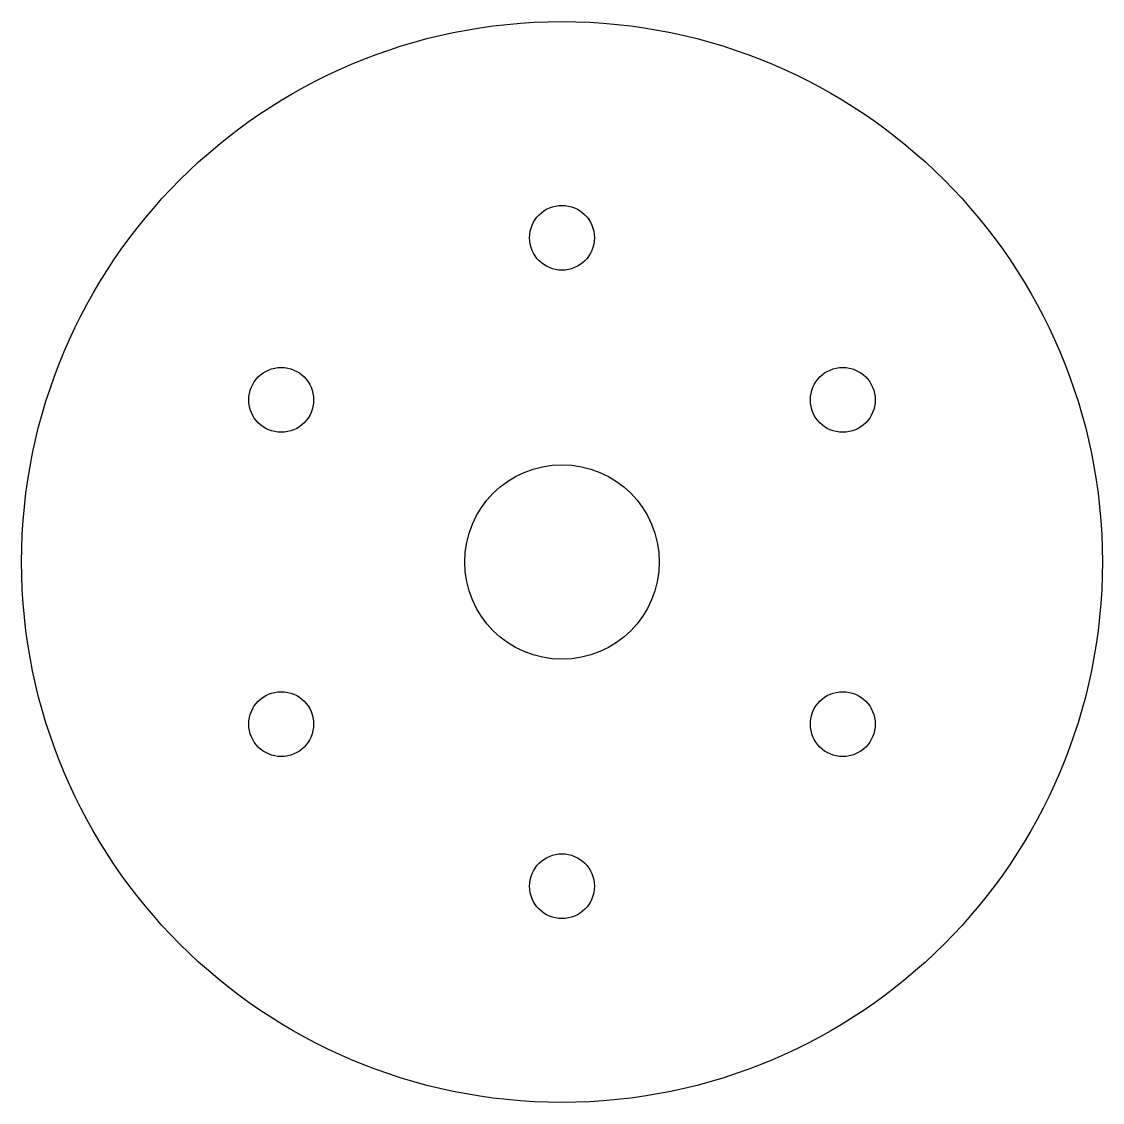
# Model space of a CAD drawing. Header units: millimetres. Extents: x -25 to 25, y -25 to 25.
import ezdxf

# ---------------------------------------------------------------- set-up
doc = ezdxf.new("R2010")
doc.units = ezdxf.units.MM

msp = doc.modelspace()

# ---------------------------------------------------------------- linework, layer by layer
for centre, radius in [((0, 0), 25), ((0, 15), 1.5), ((-12.99, 7.5), 1.5), ((12.99, 7.5), 1.5), ((0, 0), 4.5), ((-12.99, -7.5), 1.5), ((12.99, -7.5), 1.5), ((0, -15), 1.5)]:
    msp.add_circle(centre, radius)

doc.saveas('drawing.dxf')
